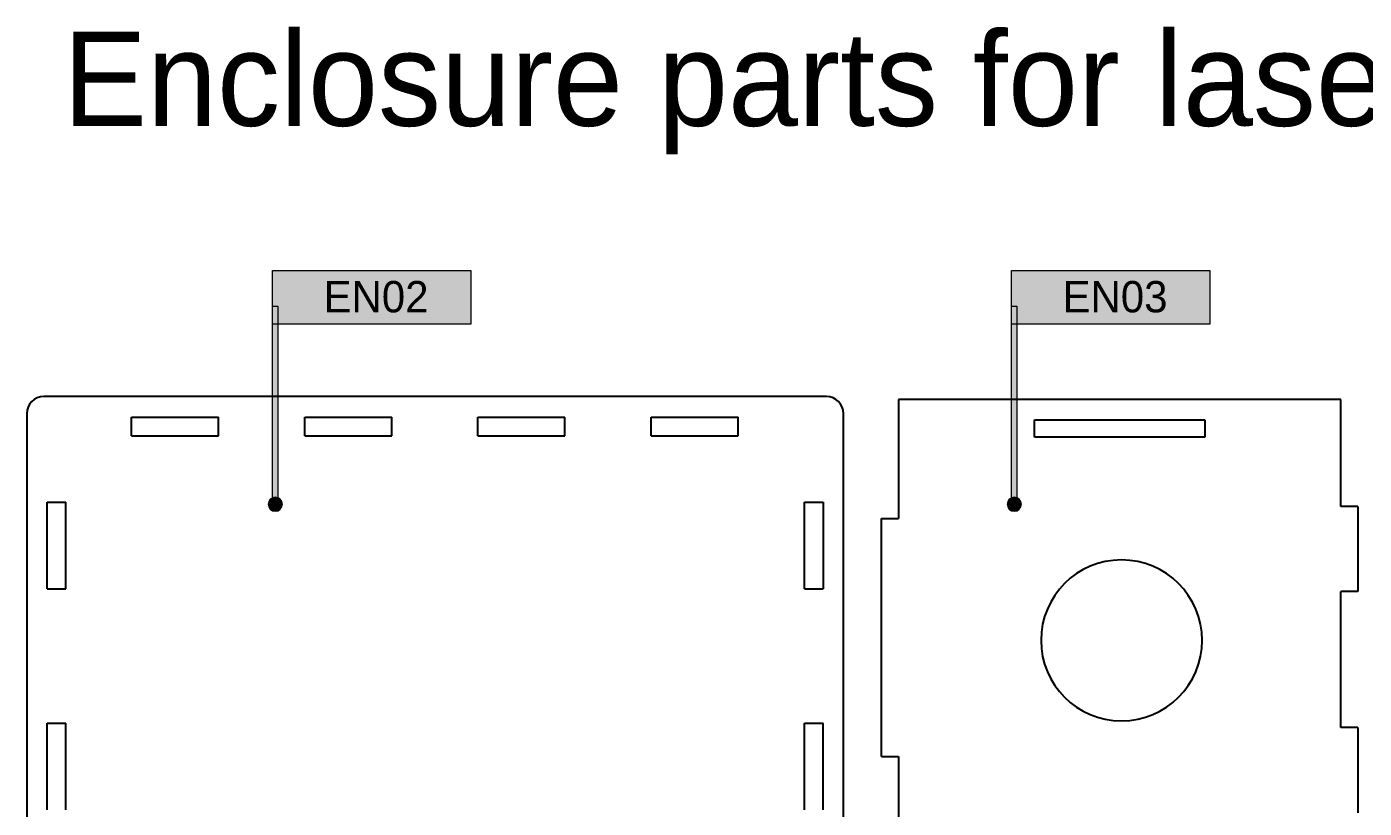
# Model space of a CAD drawing. Header units: millimetres. Extents: x -19 to 1971, y -336 to 654.
# Drawn here: x 61.7 to 189.4, y -144.5 to -69.8 of the extents above; entities that cross this region are included whole.
import ezdxf

# ---------------------------------------------------------------- set-up
doc = ezdxf.new("R2010")
doc.units = ezdxf.units.MM
doc.header["$MEASUREMENT"] = 0
doc.layers.add('Layer 1', color=7, linetype='Continuous')

# ---------------------------------------------------------------- blocks, each defined once
blk = doc.blocks.new('block 654')
at = {"layer": 'Layer 1', "color": 7, "lineweight": 25, "true_color": 0xffffff}
blk.add_lwpolyline([(121.3, -107.12), (129.59, -107.12)], dxfattribs=at)
blk = doc.blocks.new('block 655')
at = {"layer": 'Layer 1', "color": 7, "lineweight": 25, "true_color": 0xffffff}
blk.add_lwpolyline([(121.3, -108.91), (121.3, -107.12)], dxfattribs=at)
blk = doc.blocks.new('block 656')
at = {"layer": 'Layer 1', "color": 7, "lineweight": 25, "true_color": 0xffffff}
blk.add_lwpolyline([(121.3, -108.91), (129.59, -108.91)], dxfattribs=at)
blk = doc.blocks.new('block 657')
at = {"layer": 'Layer 1', "color": 7, "lineweight": 25, "true_color": 0xffffff}
blk.add_lwpolyline([(129.59, -108.91), (129.59, -107.12)], dxfattribs=at)
blk = doc.blocks.new('block 658')
at = {"layer": 'Layer 1', "color": 7, "lineweight": 25, "true_color": 0xffffff}
blk.add_lwpolyline([(135.92, -115.25), (137.71, -115.25)], dxfattribs=at)
blk = doc.blocks.new('block 659')
at = {"layer": 'Layer 1', "color": 7, "lineweight": 25, "true_color": 0xffffff}
blk.add_lwpolyline([(135.92, -123.53), (135.92, -115.25)], dxfattribs=at)
blk = doc.blocks.new('block 660')
at = {"layer": 'Layer 1', "color": 7, "lineweight": 25, "true_color": 0xffffff}
blk.add_lwpolyline([(135.92, -123.53), (137.71, -123.53)], dxfattribs=at)
blk = doc.blocks.new('block 661')
at = {"layer": 'Layer 1', "color": 7, "lineweight": 25, "true_color": 0xffffff}
blk.add_lwpolyline([(137.71, -115.25), (137.71, -123.53)], dxfattribs=at)
blk = doc.blocks.new('block 662')
at = {"layer": 'Layer 1', "color": 7, "lineweight": 25, "true_color": 0xffffff}
blk.add_lwpolyline([(139.66, -217.28), (139.66, -106.8)], dxfattribs=at)
blk = doc.blocks.new('block 666')
at = {"layer": 'Layer 1', "color": 7, "lineweight": 25, "true_color": 0xffffff}
blk.add_lwpolyline([(61.67, -106.8), (61.67, -217.28)], dxfattribs=at)
blk = doc.blocks.new('block 667')
at = {"layer": 'Layer 1', "color": 7, "lineweight": 25, "true_color": 0xffffff}
blk.add_open_spline([(63.3, -105.17), (62.4, -105.17), (61.67, -105.9), (61.67, -106.8)], degree=3, dxfattribs=at)
blk = doc.blocks.new('block 668')
at = {"layer": 'Layer 1', "color": 7, "lineweight": 25, "true_color": 0xffffff}
blk.add_lwpolyline([(138.03, -105.17), (63.3, -105.17)], dxfattribs=at)
blk = doc.blocks.new('block 669')
at = {"layer": 'Layer 1', "color": 7, "lineweight": 25, "true_color": 0xffffff}
blk.add_open_spline([(139.66, -106.8), (139.66, -105.9), (138.93, -105.17), (138.03, -105.17)], degree=3, dxfattribs=at)
blk = doc.blocks.new('block 674')
at = {"layer": 'Layer 1', "color": 7, "lineweight": 25, "true_color": 0xffffff}
blk.add_lwpolyline([(63.62, -123.53), (63.62, -115.25)], dxfattribs=at)
blk = doc.blocks.new('block 675')
at = {"layer": 'Layer 1', "color": 7, "lineweight": 25, "true_color": 0xffffff}
blk.add_lwpolyline([(63.62, -123.53), (65.41, -123.53)], dxfattribs=at)
blk = doc.blocks.new('block 676')
at = {"layer": 'Layer 1', "color": 7, "lineweight": 25, "true_color": 0xffffff}
blk.add_lwpolyline([(65.41, -123.53), (65.41, -115.25)], dxfattribs=at)
blk = doc.blocks.new('block 677')
at = {"layer": 'Layer 1', "color": 7, "lineweight": 25, "true_color": 0xffffff}
blk.add_lwpolyline([(63.62, -115.25), (65.41, -115.25)], dxfattribs=at)
blk = doc.blocks.new('block 679')
at = {"layer": 'Layer 1', "color": 7, "lineweight": 25, "true_color": 0xffffff}
blk.add_lwpolyline([(65.41, -144.65), (65.41, -136.37)], dxfattribs=at)
blk = doc.blocks.new('block 680')
at = {"layer": 'Layer 1', "color": 7, "lineweight": 25, "true_color": 0xffffff}
blk.add_lwpolyline([(63.62, -136.37), (65.41, -136.37)], dxfattribs=at)
blk = doc.blocks.new('block 681')
at = {"layer": 'Layer 1', "color": 7, "lineweight": 25, "true_color": 0xffffff}
blk.add_lwpolyline([(63.62, -144.65), (63.62, -136.37)], dxfattribs=at)
blk = doc.blocks.new('block 702')
at = {"layer": 'Layer 1', "color": 7, "lineweight": 25, "true_color": 0xffffff}
blk.add_lwpolyline([(135.92, -144.65), (135.92, -136.37)], dxfattribs=at)
blk = doc.blocks.new('block 704')
at = {"layer": 'Layer 1', "color": 7, "lineweight": 25, "true_color": 0xffffff}
blk.add_lwpolyline([(137.71, -144.65), (137.71, -136.37)], dxfattribs=at)
blk = doc.blocks.new('block 705')
at = {"layer": 'Layer 1', "color": 7, "lineweight": 25, "true_color": 0xffffff}
blk.add_lwpolyline([(135.92, -136.37), (137.71, -136.37)], dxfattribs=at)
blk = doc.blocks.new('block 706')
at = {"layer": 'Layer 1', "color": 7, "lineweight": 25, "true_color": 0xffffff}
blk.add_lwpolyline([(71.69, -108.91), (71.69, -107.12)], dxfattribs=at)
blk = doc.blocks.new('block 707')
at = {"layer": 'Layer 1', "color": 7, "lineweight": 25, "true_color": 0xffffff}
blk.add_lwpolyline([(71.69, -108.91), (79.98, -108.91)], dxfattribs=at)
blk = doc.blocks.new('block 708')
at = {"layer": 'Layer 1', "color": 7, "lineweight": 25, "true_color": 0xffffff}
blk.add_lwpolyline([(79.98, -108.91), (79.98, -107.12)], dxfattribs=at)
blk = doc.blocks.new('block 709')
at = {"layer": 'Layer 1', "color": 7, "lineweight": 25, "true_color": 0xffffff}
blk.add_lwpolyline([(71.69, -107.12), (79.98, -107.12)], dxfattribs=at)
blk = doc.blocks.new('block 710')
at = {"layer": 'Layer 1', "color": 7, "lineweight": 25, "true_color": 0xffffff}
blk.add_lwpolyline([(88.23, -108.91), (88.23, -107.12)], dxfattribs=at)
blk = doc.blocks.new('block 711')
at = {"layer": 'Layer 1', "color": 7, "lineweight": 25, "true_color": 0xffffff}
blk.add_lwpolyline([(88.23, -108.91), (96.52, -108.91)], dxfattribs=at)
blk = doc.blocks.new('block 712')
at = {"layer": 'Layer 1', "color": 7, "lineweight": 25, "true_color": 0xffffff}
blk.add_lwpolyline([(96.52, -108.91), (96.52, -107.12)], dxfattribs=at)
blk = doc.blocks.new('block 713')
at = {"layer": 'Layer 1', "color": 7, "lineweight": 25, "true_color": 0xffffff}
blk.add_lwpolyline([(88.23, -107.12), (96.52, -107.12)], dxfattribs=at)
blk = doc.blocks.new('block 714')
at = {"layer": 'Layer 1', "color": 7, "lineweight": 25, "true_color": 0xffffff}
blk.add_lwpolyline([(104.76, -108.91), (104.76, -107.12)], dxfattribs=at)
blk = doc.blocks.new('block 715')
at = {"layer": 'Layer 1', "color": 7, "lineweight": 25, "true_color": 0xffffff}
blk.add_lwpolyline([(104.76, -108.91), (113.05, -108.91)], dxfattribs=at)
blk = doc.blocks.new('block 716')
at = {"layer": 'Layer 1', "color": 7, "lineweight": 25, "true_color": 0xffffff}
blk.add_lwpolyline([(113.05, -108.91), (113.05, -107.12)], dxfattribs=at)
blk = doc.blocks.new('block 717')
at = {"layer": 'Layer 1', "color": 7, "lineweight": 25, "true_color": 0xffffff}
blk.add_lwpolyline([(104.76, -107.12), (113.05, -107.12)], dxfattribs=at)
blk = doc.blocks.new('block 641')
at = {"layer": 'Layer 1'}
for name in ['block 667', 'block 668', 'block 669', 'block 666', 'block 706', 'block 709', 'block 708', 'block 710', 'block 713', 'block 712', 'block 714', 'block 717', 'block 716', 'block 654', 'block 655', 'block 657', 'block 662', 'block 707', 'block 711', 'block 715', 'block 656', 'block 674', 'block 677', 'block 676', 'block 658', 'block 659', 'block 661', 'block 675', 'block 660', 'block 680', 'block 681', 'block 679', 'block 702', 'block 705', 'block 704']:
    blk.add_blockref(name, (0, 0), dxfattribs=at)
blk = doc.blocks.new('block 974')
at = {"layer": 'Layer 1', "color": 7, "lineweight": 25, "true_color": 0xffffff}
blk.add_lwpolyline([(174.15, -107.39), (174.15, -109.04)], dxfattribs=at)
blk = doc.blocks.new('block 975')
at = {"layer": 'Layer 1', "color": 7, "lineweight": 25, "true_color": 0xffffff}
blk.add_lwpolyline([(174.15, -109.04), (157.9, -109.04)], dxfattribs=at)
blk = doc.blocks.new('block 976')
at = {"layer": 'Layer 1', "color": 7, "lineweight": 25, "true_color": 0xffffff}
blk.add_lwpolyline([(157.9, -109.04), (157.9, -107.39)], dxfattribs=at)
blk = doc.blocks.new('block 977')
at = {"layer": 'Layer 1', "color": 7, "lineweight": 25, "true_color": 0xffffff}
blk.add_lwpolyline([(157.9, -107.39), (174.15, -107.39)], dxfattribs=at)
blk = doc.blocks.new('block 998')
at = {"layer": 'Layer 1', "color": 7, "lineweight": 25, "true_color": 0xffffff}
blk.add_open_spline([(166.21, -120.77), (170.45, -120.77), (173.9, -124.21), (173.9, -128.46), (173.9, -132.7), (170.45, -136.14), (166.21, -136.14), (161.96, -136.14), (158.52, -132.7), (158.52, -128.46), (158.52, -124.21), (161.96, -120.77), (166.21, -120.77), (166.21, -120.77), (166.21, -120.77), (166.21, -120.77)], degree=3, knots=[0, 0, 0, 0, 1, 1, 1, 2, 2, 2, 3, 3, 3, 4, 4, 4, 5, 5, 5, 5], dxfattribs=at)
blk = doc.blocks.new('block 999')
at = {"layer": 'Layer 1', "color": 7, "lineweight": 25, "true_color": 0xffffff}
blk.add_lwpolyline([(187.15, -105.44), (144.9, -105.44)], dxfattribs=at)
blk = doc.blocks.new('block 1000')
at = {"layer": 'Layer 1', "color": 7, "lineweight": 25, "true_color": 0xffffff}
blk.add_lwpolyline([(144.9, -105.44), (144.9, -116.8)], dxfattribs=at)
blk = doc.blocks.new('block 1001')
at = {"layer": 'Layer 1', "color": 7, "lineweight": 25, "true_color": 0xffffff}
blk.add_lwpolyline([(143.28, -116.8), (144.9, -116.8)], dxfattribs=at)
blk = doc.blocks.new('block 1002')
at = {"layer": 'Layer 1', "color": 7, "lineweight": 25, "true_color": 0xffffff}
blk.add_lwpolyline([(143.28, -139.54), (143.28, -116.8)], dxfattribs=at)
blk = doc.blocks.new('block 1003')
at = {"layer": 'Layer 1', "color": 7, "lineweight": 25, "true_color": 0xffffff}
blk.add_lwpolyline([(143.28, -139.54), (144.9, -139.54)], dxfattribs=at)
blk = doc.blocks.new('block 1004')
at = {"layer": 'Layer 1', "color": 7, "lineweight": 25, "true_color": 0xffffff}
blk.add_lwpolyline([(144.9, -139.54), (144.9, -150.9)], dxfattribs=at)
blk = doc.blocks.new('block 1028')
at = {"layer": 'Layer 1', "color": 7, "lineweight": 25, "true_color": 0xffffff}
blk.add_lwpolyline([(188.77, -136.79), (188.77, -144.92)], dxfattribs=at)
blk = doc.blocks.new('block 1029')
at = {"layer": 'Layer 1', "color": 7, "lineweight": 25, "true_color": 0xffffff}
blk.add_lwpolyline([(188.77, -136.79), (187.15, -136.79)], dxfattribs=at)
blk = doc.blocks.new('block 1030')
at = {"layer": 'Layer 1', "color": 7, "lineweight": 25, "true_color": 0xffffff}
blk.add_lwpolyline([(187.15, -136.79), (187.15, -123.8)], dxfattribs=at)
blk = doc.blocks.new('block 1031')
at = {"layer": 'Layer 1', "color": 7, "lineweight": 25, "true_color": 0xffffff}
blk.add_lwpolyline([(188.77, -123.8), (187.15, -123.8)], dxfattribs=at)
blk = doc.blocks.new('block 1032')
at = {"layer": 'Layer 1', "color": 7, "lineweight": 25, "true_color": 0xffffff}
blk.add_lwpolyline([(188.77, -115.67), (188.77, -123.8)], dxfattribs=at)
blk = doc.blocks.new('block 1033')
at = {"layer": 'Layer 1', "color": 7, "lineweight": 25, "true_color": 0xffffff}
blk.add_lwpolyline([(188.77, -115.67), (187.15, -115.67)], dxfattribs=at)
blk = doc.blocks.new('block 1034')
at = {"layer": 'Layer 1', "color": 7, "lineweight": 25, "true_color": 0xffffff}
blk.add_lwpolyline([(187.15, -115.67), (187.15, -105.44)], dxfattribs=at)
blk = doc.blocks.new('block 948')
at = {"layer": 'Layer 1'}
for name in ['block 999', 'block 1000', 'block 1034', 'block 976', 'block 977', 'block 974', 'block 975', 'block 1033', 'block 1032', 'block 1001', 'block 1002', 'block 998', 'block 1030', 'block 1031', 'block 1029', 'block 1028', 'block 1003', 'block 1004']:
    blk.add_blockref(name, (0, 0), dxfattribs=at)
blk = doc.blocks.new('block 562')
at = {"layer": 'Layer 1'}
for name in ['block 641', 'block 948']:
    blk.add_blockref(name, (0, 0), dxfattribs=at)
blk = doc.blocks.new('block 1123')
at = {"layer": 'Layer 1', "true_color": 0x575756}
h = blk.add_hatch(color=251, dxfattribs=at)
h.dxf.hatch_style = 2
h.paths.add_polyline_path([(104.07, -98.24), (85.15, -98.24), (85.15, -93.11), (104.07, -93.11)])
h = blk.add_hatch(color=251, dxfattribs=at)
h.dxf.hatch_style = 2
h.paths.add_polyline_path([(85.15, -115.44), (85.15, -96.53), (85.65, -96.53), (85.65, -115.44)])
h = blk.add_hatch(color=251, dxfattribs=at)
h.dxf.hatch_style = 2
edge = h.paths.add_edge_path()
edge.add_spline(control_points=[(86.08, -115.44), (86.08, -115.82), (85.78, -116.12), (85.4, -116.12), (85.03, -116.12), (84.73, -115.82), (84.73, -115.44), (84.73, -115.07), (85.03, -114.77), (85.4, -114.77), (85.78, -114.77), (86.08, -115.07), (86.08, -115.44)], knot_values=[0, 0, 0, 0, 1, 1, 1, 2, 2, 2, 3, 3, 3, 4, 4, 4, 4], degree=3, periodic=1)
at = {"layer": 'Layer 1', "lineweight": 0}
for points in [[(104.07, -98.24), (85.15, -98.24), (85.15, -93.11), (104.07, -93.11), (104.07, -98.24)], [(85.15, -115.44), (85.15, -96.53), (85.65, -96.53), (85.65, -115.44), (85.15, -115.44)]]:
    blk.add_lwpolyline(points, dxfattribs=at)
blk.add_open_spline([(86.08, -115.44), (86.08, -115.82), (85.78, -116.12), (85.4, -116.12), (85.03, -116.12), (84.73, -115.82), (84.73, -115.44), (84.73, -115.07), (85.03, -114.77), (85.4, -114.77), (85.78, -114.77), (86.08, -115.07), (86.08, -115.44)], degree=3, knots=[0, 0, 0, 0, 1, 1, 1, 2, 2, 2, 3, 3, 3, 4, 4, 4, 4], dxfattribs=at)
at = {"layer": 'Layer 1', "color": 18, "true_color": 0x000000, "insert": (90.01, -97.16), "char_height": 2.9972, "attachment_point": 7}
blk.add_mtext('\\fMyriad Pro|b0|i0|c0|p34;\\W1;EN02', dxfattribs=at)
blk = doc.blocks.new('block 1124')
at = {"layer": 'Layer 1', "true_color": 0x575756}
h = blk.add_hatch(color=251, dxfattribs=at)
h.dxf.hatch_style = 2
h.paths.add_polyline_path([(174.63, -98.24), (155.71, -98.24), (155.71, -93.11), (174.63, -93.11)])
h = blk.add_hatch(color=251, dxfattribs=at)
h.dxf.hatch_style = 2
h.paths.add_polyline_path([(155.71, -115.44), (155.71, -96.53), (156.21, -96.53), (156.21, -115.44)])
h = blk.add_hatch(color=251, dxfattribs=at)
h.dxf.hatch_style = 2
edge = h.paths.add_edge_path()
edge.add_spline(control_points=[(156.64, -115.44), (156.64, -115.82), (156.34, -116.12), (155.96, -116.12), (155.59, -116.12), (155.29, -115.82), (155.29, -115.44), (155.29, -115.07), (155.59, -114.77), (155.96, -114.77), (156.34, -114.77), (156.64, -115.07), (156.64, -115.44)], knot_values=[0, 0, 0, 0, 1, 1, 1, 2, 2, 2, 3, 3, 3, 4, 4, 4, 4], degree=3, periodic=1)
at = {"layer": 'Layer 1', "lineweight": 0}
for points in [[(174.63, -98.24), (155.71, -98.24), (155.71, -93.11), (174.63, -93.11), (174.63, -98.24)], [(155.71, -115.44), (155.71, -96.53), (156.21, -96.53), (156.21, -115.44), (155.71, -115.44)]]:
    blk.add_lwpolyline(points, dxfattribs=at)
blk.add_open_spline([(156.64, -115.44), (156.64, -115.82), (156.34, -116.12), (155.96, -116.12), (155.59, -116.12), (155.29, -115.82), (155.29, -115.44), (155.29, -115.07), (155.59, -114.77), (155.96, -114.77), (156.34, -114.77), (156.64, -115.07), (156.64, -115.44)], degree=3, knots=[0, 0, 0, 0, 1, 1, 1, 2, 2, 2, 3, 3, 3, 4, 4, 4, 4], dxfattribs=at)
at = {"layer": 'Layer 1', "color": 18, "true_color": 0x000000, "insert": (160.57, -97.16), "char_height": 2.9972, "attachment_point": 7}
blk.add_mtext('\\fMyriad Pro|b0|i0|c0|p34;\\W1;EN03', dxfattribs=at)

msp = doc.modelspace()

# ---------------------------------------------------------------- block references
at = {"layer": 'Layer 1'}
for name in ['block 1123', 'block 1124', 'block 562']:
    msp.add_blockref(name, (0, 0), dxfattribs=at)

# ---------------------------------------------------------------- texts
at = {"layer": 'Layer 1', "color": 250, "true_color": 0x1c1c1b, "insert": (65.14, -82.01), "char_height": 8.9916, "attachment_point": 7}
msp.add_mtext('\\fMyriad Pro|b0|i0|c0|p34;\\W1;Enclosure parts for laser cutting', dxfattribs=at)

doc.saveas('drawing.dxf')
